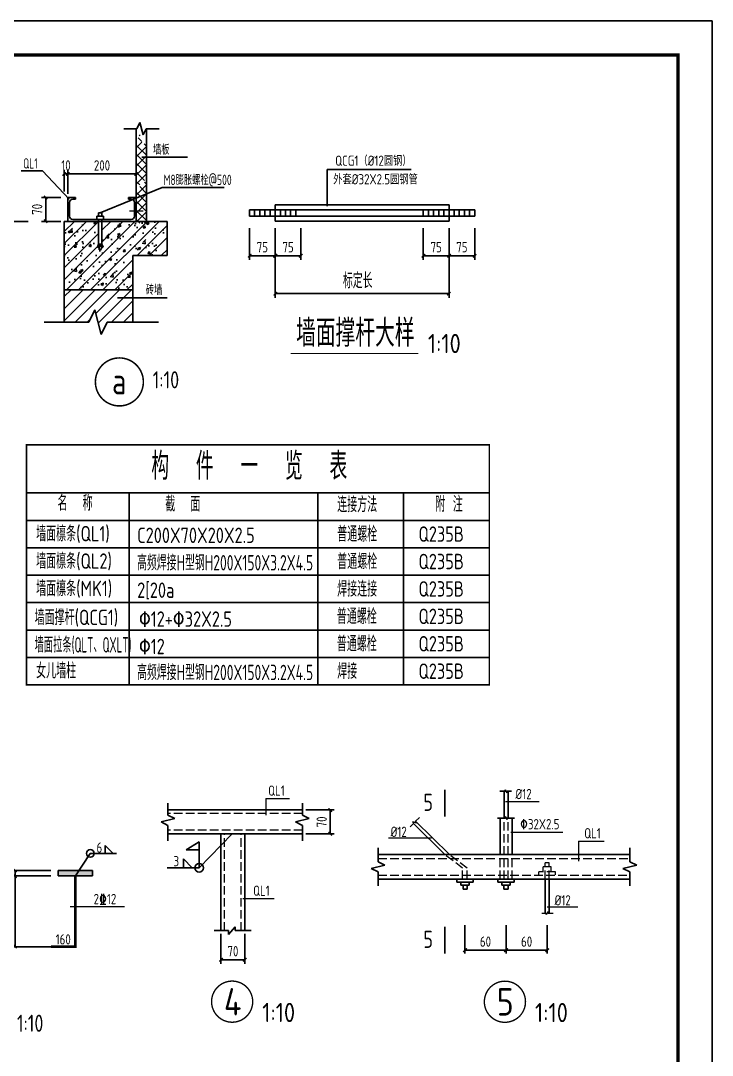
# Model space of a CAD drawing. Header units: millimetres. Extents: x 865974 to 875117, y 41124 to 44891.
# Drawn here: x 869453.3 to 869655, y 41415.8 to 41717.6 of the extents above; entities that cross this region are included whole.
import ezdxf

# ---------------------------------------------------------------- set-up
doc = ezdxf.new("R2010")
doc.units = ezdxf.units.MM
doc.header["$LTSCALE"] = 1000
doc.header["$MEASUREMENT"] = 0
doc.linetypes.add('2', pattern=[11.4, 9, -0.9, 0.6, -0.9])
doc.linetypes.add('DASH', pattern=[0.35, 0.25, -0.1])
for name, color, linetype, lineweight in [('1', 4, 'Continuous', 70), ('D3', 62, 'Continuous', 9), ('LZ', 64, 'Continuous', 9), ('数字', 3, 'Continuous', 9)]:
    doc.layers.add(name, color=color, linetype=linetype, lineweight=lineweight)
for name, color, linetype in [('10', 7, 'Continuous'), ('D1', 112, 'Continuous'), ('D2', 6, 'Continuous'), ('DIM', 7, 'Continuous'), ('DRAWING0', 112, 'Continuous'), ('FRAME', 4, 'Continuous'), ('GJ', 6, 'Continuous'), ('PUB_DIM', 3, 'Continuous'), ('THIN', 7, 'Continuous'), ('中文', 7, 'Continuous'), ('文字', 7, 'Continuous'), ('构件表__表格和文字', 7, 'Continuous'), ('标注', 7, 'Continuous'), ('桩', 6, 'Continuous'), ('梁__实线', 4, 'Continuous'), ('独立基础', 2, 'Continuous'), ('轴线', 253, '2')]:
    doc.layers.add(name, color=color, linetype=linetype)
doc.styles.add('GBHZ', font='gbenor.shx', dxfattribs={"width": 0.9, "bigfont": 'gbcbig.shx'})
doc.dimstyles.new('100', dxfattribs={"dimscale": 0, "dimtxt": 3, "dimasz": 0.01, "dimexe": 1, "dimexo": 2, "dimgap": 1, "dimtad": 1, "dimdec": 0, "dimlfac": 100, "dimdsep": 46, "dimtxsty": 'GBHZ', "dimblk": 'JT', "dimcen": -2.5, "dimclrd": 7, "dimclre": 7, "dimclrt": 7, "dimadec": 0, "dimazin": 0, "dimtfac": 1, "dimtdec": 0, "dimtix": 1, "dimtmove": 2, "dimatfit": 3, "dimldrblk": 'JT', "dimfxl": 0, "dimtolj": 1, "dimlwd": -1, "dimlwe": -1, "dimarcsym": 0})
doc.dimstyles.new('Y10', dxfattribs={"dimscale": 0, "dimtxt": 3, "dimasz": 0.01, "dimexe": 1.2, "dimexo": 1, "dimgap": 1, "dimtad": 1, "dimdec": 0, "dimlfac": 10, "dimzin": 0, "dimdsep": 46, "dimtxsty": 'GBHZ', "dimblk1": 'DX', "dimblk2": 'DX', "dimsah": 1, "dimcen": 0.09, "dimdle": 1, "dimadec": 0, "dimazin": 0, "dimtfac": 1, "dimtdec": 0, "dimtix": 1, "dimtmove": 2, "dimatfit": 3, "dimldrblk": 'DX', "dimfxl": 0, "dimtolj": 1, "dimtzin": 0, "dimarcsym": 0})

# ---------------------------------------------------------------- blocks, each defined once
blk = doc.blocks.new('DX')
at = {"color": 0, "linetype": 'ByBlock', "const_width": 40}
blk.add_lwpolyline([(-54, -51), (46, 49)], dxfattribs=at)
blk = doc.blocks.new('*D206')
at = {"layer": 'Defpoints', "color": 0, "transparency": 16777216}
for p in [(869451.67, 41469.7), (869463.1, 41469.7), (869463.1, 41468.1)]:
    blk.add_point(p, dxfattribs=at)
at = {"layer": 'DIM', "color": 0, "lineweight": -2, "transparency": 16777216}
for p, q in [((869462.1, 41469.7), (869450.47, 41469.7)), ((869451.67, 41469.71), (869451.67, 41469.72)), ((869451.67, 41468.1), (869451.67, 41469.7)), ((869462.1, 41468.1), (869450.47, 41468.1)), ((869451.67, 41468.09), (869451.67, 41468.08))]:
    blk.add_line(p, q, dxfattribs=at)
at = {"layer": 'DIM', "color": 0, "lineweight": -2, "transparency": 16777216, "xscale": 0.01, "yscale": 0.01, "zscale": 0.01}
for p, rotation in [((869451.67, 41469.7), 270), ((869451.67, 41468.1), 90)]:
    blk.add_blockref('DX', p, dxfattribs=dict(at, rotation=rotation))
at = {"layer": 'DIM', "color": 0, "transparency": 16777216, "insert": (869448.64, 41472.75), "char_height": 3, "attachment_point": 5, "rotation": 90, "style": 'GBHZ'}
blk.add_mtext('\\A1;10', dxfattribs=at)
blk = doc.blocks.new('*D207')
at = {"layer": 'Defpoints', "color": 0, "transparency": 16777216}
for p in [(869463.1, 41468.1), (869451.67, 41447.45), (869463.1, 41447.45)]:
    blk.add_point(p, dxfattribs=at)
at = {"layer": 'DIM', "color": 0, "lineweight": -2, "transparency": 16777216}
for p, q in [((869462.1, 41468.1), (869450.47, 41468.1)), ((869451.67, 41468.09), (869451.67, 41447.46)), ((869462.1, 41447.45), (869450.47, 41447.45))]:
    blk.add_line(p, q, dxfattribs=at)
at = {"layer": 'DIM', "color": 0, "lineweight": -2, "transparency": 16777216, "xscale": 0.01, "yscale": 0.01, "zscale": 0.01}
for p, rotation in [((869451.67, 41468.1), 90), ((869451.67, 41447.45), 270)]:
    blk.add_blockref('DX', p, dxfattribs=dict(at, rotation=rotation))
at = {"layer": 'DIM', "color": 0, "transparency": 16777216, "insert": (869449.17, 41457.77), "char_height": 3, "attachment_point": 5, "rotation": 90, "style": 'GBHZ'}
blk.add_mtext('\\A1;210', dxfattribs=at)
blk = doc.blocks.new('JT')
at = {"color": 3}
blk.add_line((-20, 0), (20, 0), dxfattribs=at)
at = {"color": 3, "const_width": 40}
blk.add_lwpolyline([(-53, -53), (53, 53)], dxfattribs=at)
blk = doc.blocks.new('*D165')
at = {"layer": 'Defpoints', "color": 0, "linetype": 'ByBlock', "transparency": 16777216}
for p in [(869594.88, 41455.76, 6.02), (869606.88, 41455.76, 6.02), (869606.88, 41446.44)]:
    blk.add_point(p, dxfattribs=at)
at = {"layer": 'DIM', "color": 7, "linetype": 'ByBlock', "transparency": 16777216}
for p, q in [((869594.88, 41453.76), (869594.88, 41445.44)), ((869606.88, 41453.76), (869606.88, 41445.44)), ((869594.89, 41446.44), (869606.87, 41446.44))]:
    blk.add_line(p, q, dxfattribs=at)
at = {"layer": 'DIM', "color": 7, "linetype": 'ByBlock', "transparency": 16777216, "xscale": 0.01, "yscale": 0.01, "zscale": 0.01, "rotation": 180}
blk.add_blockref('JT', (869594.88, 41446.44), dxfattribs=at)
at = {"layer": 'DIM', "color": 7, "linetype": 'ByBlock', "transparency": 16777216, "xscale": 0.01, "yscale": 0.01, "zscale": 0.01}
blk.add_blockref('JT', (869606.88, 41446.44), dxfattribs=at)
at = {"layer": 'DIM', "color": 7, "linetype": 'ByBlock', "transparency": 16777216, "insert": (869600.88, 41448.94), "char_height": 3, "attachment_point": 5, "style": 'GBHZ'}
blk.add_mtext('\\A1;60', dxfattribs=at)
blk = doc.blocks.new('*D166')
at = {"layer": 'Defpoints', "color": 0, "linetype": 'ByBlock', "transparency": 16777216}
for p in [(869582.88, 41455.76, 6.02), (869594.88, 41455.76, 6.02), (869594.88, 41446.44)]:
    blk.add_point(p, dxfattribs=at)
at = {"layer": 'DIM', "color": 7, "linetype": 'ByBlock', "transparency": 16777216}
for p, q in [((869582.88, 41453.76), (869582.88, 41445.44)), ((869594.88, 41453.76), (869594.88, 41445.44)), ((869582.89, 41446.44), (869594.87, 41446.44))]:
    blk.add_line(p, q, dxfattribs=at)
at = {"layer": 'DIM', "color": 7, "linetype": 'ByBlock', "transparency": 16777216, "xscale": 0.01, "yscale": 0.01, "zscale": 0.01, "rotation": 180}
blk.add_blockref('JT', (869582.88, 41446.44), dxfattribs=at)
at = {"layer": 'DIM', "color": 7, "linetype": 'ByBlock', "transparency": 16777216, "xscale": 0.01, "yscale": 0.01, "zscale": 0.01}
blk.add_blockref('JT', (869594.88, 41446.44), dxfattribs=at)
at = {"layer": 'DIM', "color": 7, "linetype": 'ByBlock', "transparency": 16777216, "insert": (869588.88, 41448.94), "char_height": 3, "attachment_point": 5, "style": 'GBHZ'}
blk.add_mtext('\\A1;60', dxfattribs=at)
blk = doc.blocks.new('*D162')
at = {"layer": 'Defpoints', "color": 0, "linetype": 'ByBlock', "transparency": 16777216}
for p in [(869466.04, 41666.07), (869460.63, 41659.07), (869466.04, 41659.07)]:
    blk.add_point(p, dxfattribs=at)
at = {"layer": 'DIM', "color": 0, "linetype": 'ByBlock', "lineweight": -2, "transparency": 16777216}
for p, q in [((869465.04, 41666.07), (869459.43, 41666.07)), ((869460.63, 41666.06), (869460.63, 41659.08)), ((869465.04, 41659.07), (869459.43, 41659.07))]:
    blk.add_line(p, q, dxfattribs=at)
at = {"layer": 'DIM', "color": 0, "linetype": 'ByBlock', "lineweight": -2, "transparency": 16777216, "xscale": 0.01, "yscale": 0.01, "zscale": 0.01}
for p, rotation in [((869460.63, 41666.07), 90), ((869460.63, 41659.07), 270)]:
    blk.add_blockref('DX', p, dxfattribs=dict(at, rotation=rotation))
at = {"layer": 'DIM', "color": 0, "linetype": 'ByBlock', "transparency": 16777216, "insert": (869458.13, 41662.57), "char_height": 3, "attachment_point": 5, "rotation": 90, "style": 'GBHZ'}
blk.add_mtext('\\A1;70', dxfattribs=at)
blk = doc.blocks.new('*D163')
at = {"layer": 'Defpoints', "color": 0, "linetype": 'ByBlock', "transparency": 16777216}
for p in [(869467.04, 41672.88), (869466.04, 41666.8), (869467.04, 41666.07)]:
    blk.add_point(p, dxfattribs=at)
at = {"layer": 'DIM', "color": 0, "linetype": 'ByBlock', "lineweight": -2, "transparency": 16777216}
for p, q in [((869466.04, 41667.8), (869466.04, 41674.08)), ((869467.04, 41667.07), (869467.04, 41674.08)), ((869466.03, 41672.88), (869466.02, 41672.88)), ((869466.04, 41672.88), (869467.04, 41672.88)), ((869467.05, 41672.88), (869467.06, 41672.88))]:
    blk.add_line(p, q, dxfattribs=at)
at = {"layer": 'DIM', "color": 0, "linetype": 'ByBlock', "lineweight": -2, "transparency": 16777216, "xscale": 0.01, "yscale": 0.01, "zscale": 0.01}
blk.add_blockref('DX', (869466.04, 41672.88), dxfattribs=at)
at = {"layer": 'DIM', "color": 0, "linetype": 'ByBlock', "lineweight": -2, "transparency": 16777216, "xscale": 0.01, "yscale": 0.01, "zscale": 0.01, "rotation": 180}
blk.add_blockref('DX', (869467.04, 41672.88), dxfattribs=at)
at = {"layer": 'DIM', "color": 0, "linetype": 'ByBlock', "transparency": 16777216, "insert": (869466.54, 41675.38), "char_height": 3, "attachment_point": 5, "style": 'GBHZ'}
blk.add_mtext('\\A1;10', dxfattribs=at)
blk = doc.blocks.new('*D164')
at = {"layer": 'Defpoints', "color": 0, "linetype": 'ByBlock', "transparency": 16777216}
for p in [(869487.04, 41672.88), (869467.04, 41666.07), (869487.04, 41666.07)]:
    blk.add_point(p, dxfattribs=at)
at = {"layer": 'DIM', "color": 0, "linetype": 'ByBlock', "lineweight": -2, "transparency": 16777216}
for p, q in [((869467.04, 41667.07), (869467.04, 41674.08)), ((869487.04, 41667.07), (869487.04, 41674.08)), ((869467.05, 41672.88), (869487.03, 41672.88))]:
    blk.add_line(p, q, dxfattribs=at)
at = {"layer": 'DIM', "color": 0, "linetype": 'ByBlock', "lineweight": -2, "transparency": 16777216, "xscale": 0.01, "yscale": 0.01, "zscale": 0.01, "rotation": 180}
blk.add_blockref('DX', (869467.04, 41672.88), dxfattribs=at)
at = {"layer": 'DIM', "color": 0, "linetype": 'ByBlock', "lineweight": -2, "transparency": 16777216, "xscale": 0.01, "yscale": 0.01, "zscale": 0.01}
blk.add_blockref('DX', (869487.04, 41672.88), dxfattribs=at)
at = {"layer": 'DIM', "color": 0, "linetype": 'ByBlock', "transparency": 16777216, "insert": (869477.04, 41675.38), "char_height": 3, "attachment_point": 5, "style": 'GBHZ'}
blk.add_mtext('\\A1;200', dxfattribs=at)
blk = doc.blocks.new('*D405')
at = {"layer": 'Defpoints', "color": 0, "linetype": 'ByBlock', "transparency": 16777216}
for p in [(869535.5, 41487.36), (869535.5, 41480.36), (869543.6, 41480.36)]:
    blk.add_point(p, dxfattribs=at)
at = {"layer": 'DIM', "color": 0, "linetype": 'ByBlock', "lineweight": -2, "transparency": 16777216}
for p, q in [((869536.5, 41487.36), (869544.8, 41487.36)), ((869543.6, 41487.35), (869543.6, 41480.37)), ((869536.5, 41480.36), (869544.8, 41480.36))]:
    blk.add_line(p, q, dxfattribs=at)
at = {"layer": 'DIM', "color": 0, "linetype": 'ByBlock', "lineweight": -2, "transparency": 16777216, "xscale": 0.01, "yscale": 0.01, "zscale": 0.01}
for p, rotation in [((869543.6, 41487.36), 90), ((869543.6, 41480.36), 270)]:
    blk.add_blockref('DX', p, dxfattribs=dict(at, rotation=rotation))
at = {"layer": 'DIM', "color": 0, "linetype": 'ByBlock', "transparency": 16777216, "insert": (869541.1, 41483.86), "char_height": 3, "attachment_point": 5, "rotation": 90, "style": 'GBHZ'}
blk.add_mtext('\\A1;70', dxfattribs=at)
blk = doc.blocks.new('*D406')
at = {"layer": 'Defpoints', "color": 0, "linetype": 'ByBlock', "transparency": 16777216}
for p in [(869511.72, 41452.24, -5), (869518.72, 41452.24, -5), (869518.72, 41443.64)]:
    blk.add_point(p, dxfattribs=at)
at = {"layer": 'DIM', "color": 0, "linetype": 'ByBlock', "lineweight": -2, "transparency": 16777216}
for p, q in [((869511.72, 41451.24), (869511.72, 41442.44)), ((869518.72, 41451.24), (869518.72, 41442.44)), ((869511.73, 41443.64), (869518.71, 41443.64))]:
    blk.add_line(p, q, dxfattribs=at)
at = {"layer": 'DIM', "color": 0, "linetype": 'ByBlock', "lineweight": -2, "transparency": 16777216, "xscale": 0.01, "yscale": 0.01, "zscale": 0.01, "rotation": 180}
blk.add_blockref('DX', (869511.72, 41443.64), dxfattribs=at)
at = {"layer": 'DIM', "color": 0, "linetype": 'ByBlock', "lineweight": -2, "transparency": 16777216, "xscale": 0.01, "yscale": 0.01, "zscale": 0.01}
blk.add_blockref('DX', (869518.72, 41443.64), dxfattribs=at)
at = {"layer": 'DIM', "color": 0, "linetype": 'ByBlock', "transparency": 16777216, "insert": (869515.22, 41446.14), "char_height": 3, "attachment_point": 5, "style": 'GBHZ'}
blk.add_mtext('\\A1;70', dxfattribs=at)
blk = doc.blocks.new('*D502')
at = {"layer": 'Defpoints', "color": 0, "linetype": 'ByBlock', "transparency": 16777216}
for p in [(869527.56, 41655.83), (869578.25, 41658.05), (869527.56, 41637.97)]:
    blk.add_point(p, dxfattribs=at)
at = {"layer": 'DIM', "color": 0, "linetype": 'ByBlock', "lineweight": -2, "transparency": 16777216}
for p, q in [((869578.25, 41657.05), (869578.25, 41636.77)), ((869527.56, 41654.83), (869527.56, 41636.77)), ((869578.24, 41637.97), (869527.57, 41637.97))]:
    blk.add_line(p, q, dxfattribs=at)
at = {"layer": 'DIM', "color": 0, "linetype": 'ByBlock', "lineweight": -2, "transparency": 16777216, "xscale": 0.01, "yscale": 0.01, "zscale": 0.01, "rotation": 180}
blk.add_blockref('DX', (869527.56, 41637.97), dxfattribs=at)
at = {"layer": 'DIM', "color": 0, "linetype": 'ByBlock', "lineweight": -2, "transparency": 16777216, "xscale": 0.01, "yscale": 0.01, "zscale": 0.01}
blk.add_blockref('DX', (869578.25, 41637.97), dxfattribs=at)
blk = doc.blocks.new('*D503')
at = {"layer": 'Defpoints', "color": 0, "linetype": 'ByBlock', "transparency": 16777216}
for p in [(869527.56, 41658.05), (869535.06, 41658.05), (869535.06, 41649.03)]:
    blk.add_point(p, dxfattribs=at)
at = {"layer": 'DIM', "color": 0, "linetype": 'ByBlock', "lineweight": -2, "transparency": 16777216}
for p, q in [((869527.56, 41657.05), (869527.56, 41647.83)), ((869535.06, 41657.05), (869535.06, 41647.83)), ((869527.57, 41649.03), (869535.05, 41649.03))]:
    blk.add_line(p, q, dxfattribs=at)
at = {"layer": 'DIM', "color": 0, "linetype": 'ByBlock', "lineweight": -2, "transparency": 16777216, "xscale": 0.01, "yscale": 0.01, "zscale": 0.01, "rotation": 180}
blk.add_blockref('DX', (869527.56, 41649.03), dxfattribs=at)
at = {"layer": 'DIM', "color": 0, "linetype": 'ByBlock', "lineweight": -2, "transparency": 16777216, "xscale": 0.01, "yscale": 0.01, "zscale": 0.01}
blk.add_blockref('DX', (869535.06, 41649.03), dxfattribs=at)
at = {"layer": 'DIM', "color": 0, "linetype": 'ByBlock', "transparency": 16777216, "insert": (869531.31, 41651.53), "char_height": 3, "attachment_point": 5, "style": 'GBHZ'}
blk.add_mtext('\\A1;75', dxfattribs=at)
blk = doc.blocks.new('*D504')
at = {"layer": 'Defpoints', "color": 0, "linetype": 'ByBlock', "transparency": 16777216}
for p in [(869520.06, 41658.05), (869527.56, 41658.05), (869520.06, 41649.03)]:
    blk.add_point(p, dxfattribs=at)
at = {"layer": 'DIM', "color": 0, "linetype": 'ByBlock', "lineweight": -2, "transparency": 16777216}
for p, q in [((869520.06, 41657.05), (869520.06, 41647.83)), ((869527.56, 41657.05), (869527.56, 41647.83)), ((869527.55, 41649.03), (869520.07, 41649.03))]:
    blk.add_line(p, q, dxfattribs=at)
at = {"layer": 'DIM', "color": 0, "linetype": 'ByBlock', "lineweight": -2, "transparency": 16777216, "xscale": 0.01, "yscale": 0.01, "zscale": 0.01, "rotation": 180}
blk.add_blockref('DX', (869520.06, 41649.03), dxfattribs=at)
at = {"layer": 'DIM', "color": 0, "linetype": 'ByBlock', "lineweight": -2, "transparency": 16777216, "xscale": 0.01, "yscale": 0.01, "zscale": 0.01}
blk.add_blockref('DX', (869527.56, 41649.03), dxfattribs=at)
at = {"layer": 'DIM', "color": 0, "linetype": 'ByBlock', "transparency": 16777216, "insert": (869523.81, 41651.53), "char_height": 3, "attachment_point": 5, "style": 'GBHZ'}
blk.add_mtext('\\A1;75', dxfattribs=at)
blk = doc.blocks.new('*D505')
at = {"layer": 'Defpoints', "color": 0, "linetype": 'ByBlock', "transparency": 16777216}
for p in [(869570.75, 41658.05), (869578.25, 41658.05), (869570.75, 41649.03)]:
    blk.add_point(p, dxfattribs=at)
at = {"layer": 'DIM', "color": 0, "linetype": 'ByBlock', "lineweight": -2, "transparency": 16777216}
for p, q in [((869570.75, 41657.05), (869570.75, 41647.83)), ((869578.25, 41657.05), (869578.25, 41647.83)), ((869578.24, 41649.03), (869570.76, 41649.03))]:
    blk.add_line(p, q, dxfattribs=at)
at = {"layer": 'DIM', "color": 0, "linetype": 'ByBlock', "lineweight": -2, "transparency": 16777216, "xscale": 0.01, "yscale": 0.01, "zscale": 0.01, "rotation": 180}
blk.add_blockref('DX', (869570.75, 41649.03), dxfattribs=at)
at = {"layer": 'DIM', "color": 0, "linetype": 'ByBlock', "lineweight": -2, "transparency": 16777216, "xscale": 0.01, "yscale": 0.01, "zscale": 0.01}
blk.add_blockref('DX', (869578.25, 41649.03), dxfattribs=at)
at = {"layer": 'DIM', "color": 0, "linetype": 'ByBlock', "transparency": 16777216, "insert": (869574.5, 41651.53), "char_height": 3, "attachment_point": 5, "style": 'GBHZ'}
blk.add_mtext('\\A1;75', dxfattribs=at)
blk = doc.blocks.new('*D506')
at = {"layer": 'Defpoints', "color": 0, "linetype": 'ByBlock', "transparency": 16777216}
for p in [(869578.25, 41658.05), (869585.75, 41658.05), (869585.75, 41649.03)]:
    blk.add_point(p, dxfattribs=at)
at = {"layer": 'DIM', "color": 0, "linetype": 'ByBlock', "lineweight": -2, "transparency": 16777216}
for p, q in [((869578.25, 41657.05), (869578.25, 41647.83)), ((869585.75, 41657.05), (869585.75, 41647.83)), ((869578.26, 41649.03), (869585.74, 41649.03))]:
    blk.add_line(p, q, dxfattribs=at)
at = {"layer": 'DIM', "color": 0, "linetype": 'ByBlock', "lineweight": -2, "transparency": 16777216, "xscale": 0.01, "yscale": 0.01, "zscale": 0.01, "rotation": 180}
blk.add_blockref('DX', (869578.25, 41649.03), dxfattribs=at)
at = {"layer": 'DIM', "color": 0, "linetype": 'ByBlock', "lineweight": -2, "transparency": 16777216, "xscale": 0.01, "yscale": 0.01, "zscale": 0.01}
blk.add_blockref('DX', (869585.75, 41649.03), dxfattribs=at)
at = {"layer": 'DIM', "color": 0, "linetype": 'ByBlock', "transparency": 16777216, "insert": (869582, 41651.53), "char_height": 3, "attachment_point": 5, "style": 'GBHZ'}
blk.add_mtext('\\A1;75', dxfattribs=at)

msp = doc.modelspace()

# ---------------------------------------------------------------- hatches: boundary and pattern name
at = {"layer": 'DIM', "linetype": 'ByBlock'}
h = msp.add_hatch(dxfattribs=at)
h.set_pattern_fill('ANSI37', color=256, scale=15, style=0)
h.set_pattern_definition([(45, (470038.85, 185579.3612), (-1.325825215, 1.325825215), []), (135, (470038.85, 185579.3612), (-1.325825215, -1.325825215), [])])
h.paths.add_polyline_path([(869490.037, 41682.679), (869489.908, 41682.679), (869489.008, 41680.879), (869488.108, 41684.479), (869487.208, 41682.679), (869487.037, 41682.679), (869487.037, 41668.787), (869490.037, 41671.498)])
h = msp.add_hatch(dxfattribs=at)
h.set_pattern_fill('ANSI37', color=256, scale=15, style=0)
h.set_pattern_definition([(45, (470038.85, 185578.8612), (-1.325825215, 1.325825215), []), (135, (470038.85, 185578.8612), (-1.325825215, -1.325825215), [])])
h.paths.add_polyline_path([(869490.037, 41670.998), (869487.037, 41668.287), (869487.037, 41658.569), (869490.037, 41658.569)])
h = msp.add_hatch(dxfattribs=at)
h.set_pattern_fill('ANSI31', color=256, scale=20, style=0)
h.paths.add_polyline_path([(869486.037, 41649.069), (869496.034, 41649.069), (869496.034, 41659.069), (869477.018, 41659.069), (869477.018, 41652.384), (869477.343, 41651.49), (869476.863, 41651.49), (869476.863, 41651.093), (869476.537, 41650.811), (869476.212, 41651.093), (869476.212, 41651.49), (869475.731, 41651.49), (869476.057, 41652.384), (869476.057, 41659.069), (869467.037, 41659.069), (869466.037, 41659.069), (869466.037, 41639.068), (869486.037, 41639.068)])
h = msp.add_hatch(dxfattribs=at)
h.set_pattern_fill('ANSI31', color=256, scale=20, style=0)
h.set_pattern_definition([(45, (231.028, 441.8034), (-1.767766953, 1.767766953), [])])
h.paths.add_polyline_path([(869486.037, 41639.068), (869466.037, 41639.068), (869466.037, 41629.626), (869473.175, 41629.626), (869474.975, 41633.226), (869476.775, 41626.026), (869478.575, 41629.626), (869486.037, 41629.626)])
at = {"layer": '标注'}
h = msp.add_hatch(dxfattribs=at)
h.set_pattern_fill('AR-CONC', color=256)
h.set_pattern_definition([(50, (0, 0), (7.172601826, -0.62752135), [0.75, -8.25]), (355, (0, 0), (-1.387513336, 7.52192134), [0.6, -6.6]), (100.4514445, (0.598, -0.052), (5.78508847, 6.89439991), [0.63740192, -7.01142112]), (46.1842, (0, 2), (10.67241331, -1.65519281), [1.125, -12.375]), (96.6356355, (0.889, 1.862), (9.34661946, 9.74118601), [0.95610342, -10.5171376]), (351.184164, (0, 2), (9.34661945, 9.741186), [0.9, -9.90000001]), (21, (1, 1.5), (5.96907052, -4.026188907), [0.75, -8.25]), (326, (1, 1.5), (2.43315332, 7.25150045), [0.6, -6.6]), (71.4514447, (1.4974, 1.1645), (8.40222377, 3.22531153), [0.6374019, -7.01142112]), (37.5, (0, 0), (0.121598553, 3.328938538), [0, -6.52, 0, -6.7, 0, -6.625]), (7.5, (0, 0), (2.630695374, 3.944117119), [0, -3.82, 0, -6.37, 0, -2.525]), (327.5, (-2.23, 0), (5.338224362, -0.225548717), [0, -2.5, 0, -7.8, 0, -10.35]), (317.5, (-3.23, 0), (5.831861693, 1.001049823), [0, -3.25, 0, -5.18, 0, -7.35])])
h.paths.add_polyline_path([(869486.037, 41649.069), (869496.034, 41649.069), (869496.034, 41659.069), (869477.018, 41659.069), (869477.018, 41652.384), (869477.343, 41651.49), (869476.863, 41651.49), (869476.863, 41651.093), (869476.537, 41650.811), (869476.212, 41651.093), (869476.212, 41651.49), (869475.731, 41651.49), (869476.057, 41652.384), (869476.057, 41659.069), (869467.037, 41659.069), (869466.037, 41659.069), (869466.037, 41639.068), (869486.037, 41639.068)])

# ---------------------------------------------------------------- linework, layer by layer
at = {"color": 0}
for p, q in [((869655.031, 41717.604), (868814.031, 41717.604)), ((868814.031, 41717.604), (869655.031, 41717.604)), ((869655.031, 41717.604), (869655.031, 41123.604))]:
    msp.add_line(p, q, dxfattribs=at)
at = {"color": 0, "const_width": 1}
msp.add_lwpolyline([(869645.031, 41133.604), (868839.031, 41133.604), (868839.031, 41707.604), (869645.031, 41707.604)], close=True, dxfattribs=at)
at = {"linetype": 'ByBlock', "ltscale": 0.5, "const_width": 0.4, "elevation": -5}
msp.add_lwpolyline([(869509, 41431.425, 1), (869521, 41431.425, 1)], format="xyb", close=True, dxfattribs=at)
at = {"linetype": 'ByBlock', "ltscale": 0.5, "const_width": 0.4}
msp.add_lwpolyline([(869588.552, 41431.4, 1), (869600.552, 41431.4, 1)], format="xyb", close=True, dxfattribs=at)
at = {"layer": '1', "color": 2, "const_width": 0.48, "elevation": -6.024}
for points in [[(869577.015, 41485.366), (869577.015, 41493.288)], [(869577.015, 41445.396), (869577.015, 41453.318)]]:
    msp.add_lwpolyline(points, dxfattribs=at)
at = {"layer": '10', "const_width": 0.45}
msp.add_lwpolyline([(869489.108, 41612.225, 1), (869475.108, 41612.225, 1), (869489.108, 41612.225, 1)], format="xyb", close=True, dxfattribs=at)
at = {"layer": 'D1'}
for p, q in [((869455.534, 41659.069), (869447.738, 41659.069)), ((869513.914, 41452.139, -5), (869509.801, 41452.139, -5)), ((869513.914, 41451.014, -5), (869515.894, 41453.263, -5)), ((869513.914, 41452.139, -5), (869513.914, 41451.014, -5)), ((869515.894, 41453.263, -5), (869515.894, 41452.139, -5)), ((869520.546, 41452.139, -5), (869515.894, 41452.139, -5))]:
    msp.add_line(p, q, dxfattribs=at)
at = {"layer": 'D1', "color": 251}
for p, q in [((869594.607, 41492.79), (869593.086, 41492.79)), ((869594.607, 41492.79), (869594.607, 41493.258)), ((869594.607, 41493.258), (869595.192, 41492.322)), ((869596.479, 41492.79), (869595.192, 41492.79)), ((869595.192, 41492.322), (869595.192, 41492.79)), ((869568.791, 41483.593), (869567.579, 41483.866)), ((869567.579, 41483.866), (869567.954, 41483.496)), ((869568.417, 41483.963), (869569.621, 41485.179)), ((869568.417, 41483.963), (869568.791, 41483.593)), ((869594.607, 41485), (869592.42, 41485)), ((869594.607, 41485.468), (869595.192, 41484.532)), ((869594.607, 41485), (869594.607, 41485.468)), ((869597.334, 41485), (869595.192, 41485)), ((869595.192, 41484.532), (869595.192, 41485)), ((869566.935, 41482.467), (869567.954, 41483.496))]:
    msp.add_line(p, q, dxfattribs=at)
at = {"layer": 'D2'}
for p, q in [((869469.291, 41666.067), (869467.037, 41666.067)), ((869467.037, 41659.069), (869467.037, 41666.067)), ((869469.291, 41665.504), (869468.509, 41665.504)), ((869469.291, 41665.504), (869469.291, 41666.067)), ((869487.037, 41666.067), (869484.784, 41666.067)), ((869484.784, 41665.504), (869484.784, 41666.067)), ((869485.572, 41665.504), (869484.784, 41665.504)), ((869487.037, 41659.069), (869487.037, 41666.067)), ((869467.607, 41660.534), (869467.607, 41664.603)), ((869486.474, 41660.534), (869486.474, 41664.603)), ((869487.037, 41659.069), (869467.037, 41659.069)), ((869485.572, 41659.633), (869468.509, 41659.633)), ((869475.576, 41659.633), (869475.576, 41660.594)), ((869475.576, 41660.594), (869477.499, 41660.594)), ((869476.057, 41660.594), (869476.057, 41661.556)), ((869476.057, 41661.556), (869477.018, 41661.556)), ((869476.057, 41652.384), (869476.057, 41659.633)), ((869477.018, 41660.594), (869477.018, 41661.556)), ((869477.018, 41652.384), (869477.018, 41659.633)), ((869477.499, 41659.633), (869477.499, 41660.594)), ((869476.057, 41652.384), (869475.731, 41651.49)), ((869475.731, 41651.49), (869476.212, 41651.49)), ((869476.057, 41652.384), (869477.018, 41652.384)), ((869476.537, 41652.384), (869476.212, 41651.49)), ((869476.212, 41651.49), (869476.212, 41651.093)), ((869476.212, 41651.093), (869476.537, 41650.811)), ((869476.537, 41652.384), (869476.863, 41651.49)), ((869476.863, 41651.093), (869476.537, 41650.811)), ((869476.863, 41651.49), (869477.343, 41651.49)), ((869476.863, 41651.49), (869476.863, 41651.093)), ((869477.018, 41652.384), (869477.343, 41651.49)), ((869594.292, 41485), (869594.292, 41492.801)), ((869595.462, 41485), (869595.462, 41492.801)), ((869535.501, 41487.358), (869496.283, 41487.358)), ((869578.35, 41474.317), (869568.511, 41484.058)), ((869593.122, 41474.317), (869593.122, 41485)), ((869596.632, 41474.317), (869596.632, 41485)), ((869577.033, 41474.317), (869567.859, 41483.4)), ((869535.501, 41480.36), (869496.283, 41480.36)), ((869511.724, 41452.139), (869511.724, 41480.36)), ((869518.723, 41452.139), (869518.723, 41480.36)), ((869557.569, 41474.317), (869592.888, 41474.317)), ((869592.888, 41474.317), (869630.986, 41474.317)), ((869557.569, 41467.205), (869627.937, 41467.205)), ((869557.569, 41467.205), (869630.986, 41467.205)), ((869580.529, 41467.205), (869580.529, 41466.303)), ((869580.529, 41466.303), (869585.337, 41466.303)), ((869581.731, 41466.303), (869581.731, 41465.401)), ((869584.135, 41466.303), (869584.135, 41465.401)), ((869585.337, 41467.205), (869585.337, 41466.303)), ((869592.457, 41467.205), (869592.457, 41466.303)), ((869592.457, 41466.303), (869597.265, 41466.303)), ((869593.659, 41466.303), (869593.659, 41465.401)), ((869596.063, 41466.303), (869596.063, 41465.401)), ((869597.265, 41467.205), (869597.265, 41466.303)), ((869606.261, 41467.205), (869606.261, 41457.288)), ((869607.463, 41467.205), (869607.463, 41457.288)), ((869581.731, 41465.401), (869584.135, 41465.401)), ((869582.332, 41465.401), (869582.332, 41464.199)), ((869582.332, 41464.199), (869583.534, 41464.199)), ((869583.534, 41465.401), (869583.534, 41464.199)), ((869593.659, 41465.401), (869596.063, 41465.401)), ((869594.26, 41465.401), (869594.26, 41464.199)), ((869594.26, 41464.199), (869595.462, 41464.199)), ((869595.462, 41465.401), (869595.462, 41464.199))]:
    msp.add_line(p, q, dxfattribs=at)
for centre, start, end in [((869468.509, 41664.603), 90, 180), ((869485.572, 41664.603), 0, 90), ((869468.509, 41660.534), 180, 270), ((869485.572, 41660.534), 270, 0)]:
    msp.add_arc(centre, 0.902, start, end, dxfattribs=at)
at = {"layer": 'D3'}
for p, q in [((869524.814, 41490.697), (869531.731, 41490.697)), ((869524.814, 41490.697), (869524.814, 41485.783)), ((869518.089, 41461.505), (869527.211, 41461.505)), ((869605.275, 41457.288), (869606.562, 41457.288)), ((869607.147, 41457.756), (869606.562, 41456.82)), ((869606.562, 41456.82), (869606.562, 41457.288)), ((869607.147, 41457.288), (869607.147, 41457.756)), ((869607.147, 41457.288), (869608.668, 41457.288))]:
    msp.add_line(p, q, dxfattribs=at)
at = {"layer": 'D3', "color": 251}
for p, q in [((869604.586, 41489.764), (869594.75, 41489.764)), ((869596.254, 41480.827), (869611.429, 41480.827)), ((869573.097, 41479.092), (869560.581, 41479.092)), ((869616.043, 41478.264, -6.024), (869616.043, 41472.448, -6.024)), ((869616.043, 41478.264, -6.024), (869623.505, 41478.264, -6.024)), ((869615.816, 41458.986), (869606.841, 41458.986))]:
    msp.add_line(p, q, dxfattribs=at)
at = {"layer": 'DIM', "linetype": 'ByBlock'}
for p, q in [((869487.037, 41659.069), (869487.037, 41686.104)), ((869490.037, 41659.069), (869490.037, 41686.104)), ((869488.666, 41677.768), (869502.002, 41677.768)), ((869459.641, 41673.828), (869453.445, 41673.828)), ((869467.462, 41665.508), (869459.641, 41673.828)), ((869476.537, 41661.556), (869494.562, 41668.969)), ((869494.562, 41668.969), (869512.694, 41668.969)), ((869481.534, 41636.764), (869496.015, 41636.764))]:
    msp.add_line(p, q, dxfattribs=at)
at = {"layer": 'DIM', "color": 0, "linetype": 'Continuous'}
for p, q in [((869542.706, 41674.185), (869567.216, 41674.185)), ((869542.706, 41663.477), (869542.706, 41674.185))]:
    msp.add_line(p, q, dxfattribs=at)
at = {"layer": 'DIM', "linetype": 'ByBlock', "const_width": 0.4}
msp.add_lwpolyline([(869489.064, 41662.068), (869485.027, 41662.068)], dxfattribs=at)
at = {"layer": 'DRAWING0'}
for p, q in [((869505.375, 41478.043, 5), (869501.619, 41475.671, 5)), ((869514.996, 41480.357), (869505.375, 41470.481, 5)), ((869505.375, 41470.481, 5), (869505.375, 41478.043, 5)), ((869501.619, 41475.671, 5), (869505.375, 41475.671, 5)), ((869500.81, 41470.481, 5), (869500.81, 41473.05, 5)), ((869500.81, 41473.05, 5), (869503.379, 41470.481, 5)), ((869496.069, 41470.481, 5), (869505.375, 41470.481, 5))]:
    msp.add_line(p, q, dxfattribs=at)
msp.add_circle((869505.375, 41470.481, 5), 1.238, dxfattribs=at)
msp.add_solid([(869505.375, 41475.671, 5), (869505.375, 41478.043, 5), (869501.619, 41475.671, 5), (869505.375, 41475.671, 5)], dxfattribs=at)
at = {"layer": 'FRAME', "color": 4}
for p, q in [((869520.059, 41660.616), (869520.059, 41662.416)), ((869535.059, 41662.416), (869520.059, 41662.416)), ((869521.559, 41660.616), (869521.559, 41662.416)), ((869523.059, 41660.616), (869523.059, 41662.416)), ((869524.559, 41660.616), (869524.559, 41662.416)), ((869526.059, 41660.616), (869526.059, 41662.416)), ((869527.559, 41663.916), (869578.246, 41663.916)), ((869527.559, 41659.116), (869527.559, 41663.916)), ((869529.059, 41660.616), (869529.059, 41662.416)), ((869530.559, 41660.616), (869530.559, 41662.416)), ((869532.059, 41660.616), (869532.059, 41662.416)), ((869533.559, 41660.616), (869533.559, 41662.416)), ((869535.059, 41662.416), (869572.027, 41662.416)), ((869570.746, 41660.616), (869570.746, 41662.416)), ((869572.027, 41662.416), (869585.746, 41662.416)), ((869572.246, 41660.616), (869572.246, 41662.416)), ((869573.746, 41660.616), (869573.746, 41662.416)), ((869575.246, 41660.616), (869575.246, 41662.416)), ((869576.746, 41660.616), (869576.746, 41662.416)), ((869578.246, 41659.116), (869578.246, 41663.916)), ((869579.746, 41660.616), (869579.746, 41662.416)), ((869581.246, 41660.616), (869581.246, 41662.416)), ((869582.746, 41660.616), (869582.746, 41662.416)), ((869584.246, 41660.616), (869584.246, 41662.416)), ((869585.746, 41660.616), (869585.746, 41662.416)), ((869534.001, 41660.616), (869520.059, 41660.616)), ((869527.559, 41659.116), (869578.246, 41659.116)), ((869534.001, 41660.616), (869570.746, 41660.616)), ((869570.746, 41660.616), (869585.746, 41660.616))]:
    msp.add_line(p, q, dxfattribs=at)
at = {"layer": 'GJ'}
for p, q in [((869464.293, 41469.698), (869474.293, 41469.698)), ((869464.293, 41469.698), (869464.293, 41468.098)), ((869474.293, 41469.698), (869474.293, 41468.098)), ((869464.293, 41468.098), (869474.293, 41468.098))]:
    msp.add_line(p, q, dxfattribs=at)
at = {"layer": 'GJ', "const_width": 0.8}
msp.add_lwpolyline([(869469.293, 41468.098), (869469.293, 41447.445), (869462.144, 41447.445)], dxfattribs=at)
at = {"layer": 'LZ', "linetype": 'DASH', "ltscale": 0.01}
for p, q in [((869535.501, 41486.288), (869496.283, 41486.288)), ((869535.501, 41481.43), (869496.283, 41481.43)), ((869512.795, 41452.139), (869512.795, 41480.36)), ((869517.652, 41452.139), (869517.652, 41480.36))]:
    msp.add_line(p, q, dxfattribs=at)
at = {"layer": 'LZ', "color": 251, "linetype": 'DASH', "ltscale": 0.01}
for p, q in [((869594.292, 41474.317), (869594.292, 41485)), ((869595.462, 41474.317), (869595.462, 41485)), ((869557.569, 41473.146), (869591.718, 41473.146)), ((869582.218, 41470.373), (869577.033, 41474.317)), ((869583.534, 41470.373), (869578.35, 41474.317)), ((869592.888, 41473.146), (869630.986, 41473.146)), ((869593.122, 41467.205), (869593.122, 41474.317)), ((869594.292, 41467.205), (869594.292, 41474.274)), ((869595.462, 41467.205), (869595.462, 41474.218)), ((869596.632, 41467.205), (869596.632, 41474.218)), ((869606.261, 41467.205), (869606.261, 41471.913)), ((869607.463, 41471.913), (869606.261, 41471.913)), ((869607.463, 41467.205), (869607.463, 41471.913)), ((869582.218, 41467.205), (869582.218, 41470.373)), ((869583.534, 41467.205), (869583.534, 41470.373)), ((869609.266, 41469.309), (869604.458, 41469.309)), ((869604.458, 41468.407), (869604.458, 41469.309)), ((869605.66, 41469.309), (869605.66, 41470.711)), ((869608.064, 41470.711), (869605.66, 41470.711)), ((869608.064, 41469.309), (869608.064, 41470.711)), ((869609.266, 41468.407), (869609.266, 41469.309)), ((869557.569, 41468.375), (869630.986, 41468.375))]:
    msp.add_line(p, q, dxfattribs=at)
at = {"layer": 'LZ'}
msp.add_line((869467.793, 41459.227), (869483.643, 41459.227), dxfattribs=at)
at = {"layer": 'THIN', "linetype": 'ByBlock'}
for p, q in [((869483.415, 41686.104), (869487.208, 41686.104)), ((869487.208, 41686.104), (869488.108, 41687.904)), ((869488.108, 41687.904), (869489.008, 41684.304)), ((869489.008, 41684.304), (869489.908, 41686.104)), ((869489.908, 41686.104), (869493.701, 41686.104)), ((869473.175, 41629.626), (869474.975, 41633.226)), ((869474.975, 41633.226), (869476.775, 41626.026)), ((869460.144, 41629.626), (869473.175, 41629.626)), ((869476.775, 41626.026), (869478.575, 41629.626)), ((869478.575, 41629.626), (869493.535, 41629.625)), ((869496.283, 41489.358), (869496.283, 41485.859)), ((869535.501, 41489.358), (869535.501, 41485.859)), ((869498.283, 41484.859), (869494.283, 41483.859)), ((869494.283, 41483.859), (869496.283, 41482.859)), ((869496.283, 41485.859), (869498.283, 41484.859)), ((869537.501, 41484.859), (869533.501, 41483.859)), ((869533.501, 41483.859), (869535.501, 41482.859)), ((869535.501, 41485.859), (869537.501, 41484.859)), ((869496.283, 41482.859), (869496.283, 41478.36)), ((869535.501, 41482.859), (869535.501, 41478.36)), ((869557.569, 41476.317), (869557.569, 41472.261)), ((869630.986, 41476.317), (869630.986, 41472.261)), ((869557.569, 41472.261), (869559.569, 41471.261)), ((869630.986, 41472.261), (869632.986, 41471.261)), ((869559.569, 41471.261), (869555.569, 41470.261)), ((869555.569, 41470.261), (869557.569, 41469.261)), ((869557.569, 41469.261), (869557.569, 41465.205)), ((869632.986, 41471.261), (869628.986, 41470.261)), ((869628.986, 41470.261), (869630.986, 41469.261)), ((869630.986, 41469.261), (869630.986, 41465.205))]:
    msp.add_line(p, q, dxfattribs=at)
at = {"layer": '文字', "color": 6, "const_width": 0.32}
msp.add_lwpolyline([(869532.032, 41620.512), (869569.286, 41620.512)], dxfattribs=at)
at = {"layer": '构件表__表格和文字'}
for p, q in [((869455.004, 41579.835), (869590.004, 41579.835)), ((869485.004, 41579.835), (869485.004, 41523.835)), ((869540.004, 41579.835), (869540.004, 41523.835)), ((869565.004, 41579.835), (869565.004, 41523.835)), ((869455.004, 41571.835), (869590.004, 41571.835)), ((869455.004, 41571.835), (869590.004, 41571.835)), ((869455.004, 41563.835), (869590.004, 41563.835)), ((869455.004, 41563.835), (869590.004, 41563.835)), ((869455.004, 41555.835), (869590.004, 41555.835)), ((869455.004, 41547.835), (869590.004, 41547.835)), ((869455.004, 41539.835), (869590.004, 41539.835)), ((869455.004, 41531.835), (869590.004, 41531.835)), ((869455.004, 41523.835), (869590.004, 41523.835)), ((869455.004, 41523.835), (869590.004, 41523.835)), ((869455.004, 41523.835), (869590.004, 41523.835)), ((869455.004, 41523.835), (869590.004, 41523.835)), ((869455.004, 41523.835), (869590.004, 41523.835)), ((869455.004, 41523.835), (869590.004, 41523.835)), ((869455.004, 41523.835), (869590.004, 41523.835)), ((869455.004, 41523.835), (869590.004, 41523.835)), ((869455.004, 41523.835), (869590.004, 41523.835))]:
    msp.add_line(p, q, dxfattribs=at)
at = {"layer": '构件表__表格和文字', "const_width": 0.48}
msp.add_lwpolyline([(869590.004, 41593.835), (869590.004, 41523.835), (869455.004, 41523.835), (869455.004, 41593.835), (869590.004, 41593.835)], dxfattribs=at)
at = {"layer": '桩'}
for p, q in [((869469.293, 41468.098), (869473.629, 41474.664)), ((869473.629, 41474.664), (869481.261, 41474.664)), ((869477.944, 41477.008), (869477.944, 41474.664)), ((869477.944, 41477.008), (869480.288, 41474.664))]:
    msp.add_line(p, q, dxfattribs=at)
msp.add_circle((869473.629, 41474.664), 1.118, dxfattribs=at)
at = {"layer": '梁__实线'}
msp.add_solid([(869464.293, 41468.098), (869464.293, 41469.698), (869474.293, 41468.098), (869474.293, 41469.698)], dxfattribs=at)
at = {"layer": '独立基础'}
for p, q in [((869466.037, 41629.626), (869466.037, 41659.069)), ((869466.037, 41659.069), (869496.034, 41659.069)), ((869496.034, 41649.069), (869496.034, 41659.069)), ((869486.037, 41649.069), (869486.037, 41629.625)), ((869486.037, 41649.069), (869496.034, 41649.069)), ((869466.037, 41639.068), (869486.037, 41639.068))]:
    msp.add_line(p, q, dxfattribs=at)

# ---------------------------------------------------------------- texts
at = {"style": 'GBHZ', "width": 0.9}
for s, p in [('6', (869475.447, 41474.882)), ('2%%13212', (869474.592, 41459.864)), ('160', (869463.536, 41448.095))]:
    msp.add_text(s, height=3, dxfattribs=at).set_placement(p)
at = {"layer": '10', "style": 'GBHZ', "width": 0.9}
msp.add_text('a', height=7.7, dxfattribs=at).set_placement((869479.97, 41608.606))
at = {"layer": 'DIM', "linetype": 'ByBlock', "style": 'GBHZ', "width": 0.75}
msp.add_text('标定长', height=4.5, dxfattribs=at).set_placement((869547.318, 41639.523))
at = {"layer": 'DRAWING0', "style": 'GBHZ', "width": 0.9}
msp.add_text('3', height=3, dxfattribs=at).set_placement((869497.901, 41470.928, 5))
at = {"layer": 'PUB_DIM', "style": 'GBHZ', "width": 0.9}
for p in [(869570.77, 41487.071, -6.024), (869570.77, 41447.101, -6.024)]:
    msp.add_text('5', height=5, dxfattribs=at).set_placement(p)
at = {"layer": '中文', "style": 'GBHZ', "width": 0.9}
for p in [(869491.833, 41610.337, -0.009), (869452.245, 41422.625, -0.009)]:
    msp.add_text('1:10', height=5, dxfattribs=at).set_placement(p)
at = {"layer": '数字', "style": 'GBHZ', "width": 0.9}
for s, p in [('QCG1（%%C12圆钢）', (869545.052, 41675.262)), ('外套%%C32X2.5圆钢管', (869544.472, 41669.846)), ('QL1', (869525.51, 41491.486)), ('%%C12', (869597.628, 41490.496)), ('%%13032X2.5', (869598.951, 41481.704)), ('%%C12', (869561.207, 41479.478)), ('QL1', (869617.682, 41479.053, -6.024)), ('QL1', (869521.127, 41462.294)), ('%%C12', (869609.035, 41459.492))]:
    msp.add_text(s, height=3, dxfattribs=at).set_placement(p)
at = {"layer": '文字', "color": 6, "style": 'GBHZ'}
for s, height, p in [('墙面撑杆大样', 8, (869533.64, 41622.464)), ('1:10', 5.6, (869572.079, 41620.625)), ('4', 8, (869512.605, 41427.392, -5)), ('5', 8, (869592.157, 41427.367)), ('1:10', 5.6, (869523.767, 41425.473, -5.009)), ('1:10', 5.6, (869603.319, 41425.448, -0.009))]:
    msp.add_text(s, height=height, dxfattribs=at).set_placement(p)
at = {"layer": '构件表__表格和文字', "style": 'GBHZ'}
for s, height, width, p in [('构  件  一  览  表', 8, 0.9, (869491.416, 41583.666)), ('名  称', 4.5, 0.9, (869464.083, 41574.621)), ('截  面', 4.5, 0.9, (869495.496, 41574.367)), ('连接方法', 4.5, 0.9, (869545.627, 41574.204)), ('附 注', 4.5, 0.9, (869574.24, 41574.326)), ('墙面檩条(QL1)', 4.5, 0.9, (869457.835, 41565.708)), ('C200X70X20X2.5', 4.5, 0.9, (869487.3, 41565.22)), ('普通螺栓', 4.5, 0.9, (869545.632, 41565.581)), ('Q235B', 4.5, 0.9, (869569.346, 41565.581)), ('墙面檩条(QL2)', 4.5, 0.9, (869457.835, 41557.708)), ('高频焊接H型钢H200X150X3.2X4.5', 4.5, 0.75, (869487.3, 41557.22)), ('普通螺栓', 4.5, 0.9, (869545.632, 41557.581)), ('Q235B', 4.5, 0.9, (869569.346, 41557.581)), ('墙面檩条(MK1)', 4.5, 0.9, (869457.835, 41549.708)), ('2[20a', 4.5, 0.9, (869487.3, 41549.22)), ('焊接连接', 4.5, 0.9, (869545.632, 41549.581)), ('Q235B', 4.5, 0.9, (869569.346, 41549.581)), ('墙面撑杆(QCG1)', 4.5, 0.9, (869457.386, 41541.273)), ('%%13012+%%13032X2.5', 4.5, 0.9, (869487.799, 41540.786)), ('普通螺栓', 4.5, 0.9, (869545.517, 41541.581)), ('Q235B', 4.5, 0.9, (869569.346, 41541.581)), ('墙面拉条(QLT、QXLT)', 4.5, 0.6, (869457.386, 41533.273)), ('普通螺栓', 4.5, 0.9, (869545.517, 41533.581)), ('Q235B', 4.5, 0.9, (869569.346, 41533.581)), ('%%13012', 4.5, 0.9, (869487.799, 41532.786)), ('女儿墙柱', 4.5, 0.9, (869457.835, 41525.708)), ('高频焊接H型钢H200X150X3.2X4.5', 4.5, 0.75, (869487.3, 41525.22)), ('焊接', 4.5, 0.9, (869545.632, 41525.581)), ('Q235B', 4.5, 0.9, (869569.346, 41525.581))]:
    msp.add_text(s, height=height, dxfattribs=dict(at, width=width)).set_placement(p)
at = {"layer": '轴线', "color": 61, "linetype": 'ByBlock', "style": 'GBHZ', "width": 0.8}
for s, p in [('墙板', (869491.939, 41678.504)), ('QL1', (869454.037, 41674.473)), ('M8膨胀螺栓@500', (869495.006, 41669.67)), ('砖墙', (869489.828, 41637.596))]:
    msp.add_text(s, height=3, dxfattribs=at).set_placement(p)

# ---------------------------------------------------------------- dimensions: what is measured, and where the dimension line sits
at = {"layer": 'DIM', "color": 6, "linetype": 'ByBlock'}
for base, p1, p2, picture, middle in [((869467.037, 41672.877), (869466.037, 41666.796), (869467.037, 41666.067), '*D163', (869466.537, 41675.377)), ((869487.037, 41672.877), (869467.037, 41666.067), (869487.037, 41666.067), '*D164', (869477.037, 41675.377))]:
    dim = msp.add_linear_dim(base=base, p1=p1, p2=p2, dimstyle='Y10', override={"dimscale": 1}, dxfattribs=at)
    dim.commit()
    dim.dimension.update_dxf_attribs({"geometry": picture, "text_midpoint": middle})
dim = msp.add_linear_dim(base=(869460.631, 41659.069), p1=(869466.037, 41666.067), p2=(869466.037, 41659.069), angle=90, dimstyle='Y10', override={"dimscale": 1}, dxfattribs=at)
dim.commit()
dim.dimension.update_dxf_attribs({"geometry": '*D162', "text_midpoint": (869458.131, 41662.568)})
at = {"layer": 'DIM', "linetype": 'ByBlock'}
for base, p1, p2, picture, middle in [((869520.059, 41649.031), (869527.559, 41658.047), (869520.059, 41658.047), '*D504', (869523.809, 41651.531)), ((869535.059, 41649.031), (869527.559, 41658.047), (869535.059, 41658.047), '*D503', (869531.309, 41651.531)), ((869570.746, 41649.031), (869578.246, 41658.047), (869570.746, 41658.047), '*D505', (869574.496, 41651.531)), ((869585.746, 41649.031), (869578.246, 41658.047), (869585.746, 41658.047), '*D506', (869581.996, 41651.531)), ((869518.723, 41443.64, 5), (869511.724, 41452.238), (869518.723, 41452.238), '*D406', (869515.223, 41446.14, 5))]:
    dim = msp.add_linear_dim(base=base, p1=p1, p2=p2, dimstyle='Y10', override={"dimscale": 1}, dxfattribs=at)
    dim.commit()
    dim.dimension.update_dxf_attribs({"geometry": picture, "text_midpoint": middle})
dim = msp.add_linear_dim(base=(869527.559, 41637.972), p1=(869578.246, 41658.047), p2=(869527.559, 41655.831), text=' ', dimstyle='Y10', override={"dimscale": 1}, dxfattribs=at)
dim.commit()
dim.dimension.update_dxf_attribs({"geometry": '*D502', "text_midpoint": (869552.902, 41637.972)})
dim = msp.add_linear_dim(base=(869543.602, 41480.36), p1=(869535.501, 41487.358), p2=(869535.501, 41480.36), angle=270, dimstyle='Y10', override={"dimscale": 1}, dxfattribs=at)
dim.commit()
dim.dimension.update_dxf_attribs({"geometry": '*D405', "text_midpoint": (869541.102, 41483.859)})
at = {"layer": 'DIM'}
dim = msp.add_linear_dim(base=(869451.669, 41469.698), p1=(869463.095, 41468.098), p2=(869463.095, 41469.698), angle=270, text='10', dimstyle='Y10', override={"dimscale": 1}, dxfattribs=at)
dim.commit()
dim.dimension.update_dxf_attribs({"geometry": '*D206', "text_midpoint": (869448.637, 41472.745), "dimtype": 160})
dim = msp.add_linear_dim(base=(869451.669, 41447.445), p1=(869463.095, 41468.098), p2=(869463.095, 41447.445), angle=90, text='210', dimstyle='Y10', override={"dimscale": 1}, dxfattribs=at)
dim.commit()
dim.dimension.update_dxf_attribs({"geometry": '*D207', "text_midpoint": (869449.169, 41457.772)})
at = {"layer": 'DIM', "color": 4, "linetype": 'ByBlock'}
for base, p1, p2, picture, middle in [((869594.877, 41446.442, -6.024), (869582.876, 41455.764), (869594.877, 41455.764), '*D166', (869588.876, 41448.942, -6.024)), ((869606.878, 41446.442, -6.024), (869594.877, 41455.764), (869606.878, 41455.764), '*D165', (869600.877, 41448.942, -6.024))]:
    dim = msp.add_linear_dim(base=base, p1=p1, p2=p2, dimstyle='100', override={"dimscale": 1, "dimlfac": 5}, dxfattribs=at)
    dim.commit()
    dim.dimension.update_dxf_attribs({"geometry": picture, "text_midpoint": middle})

doc.saveas('drawing.dxf')
